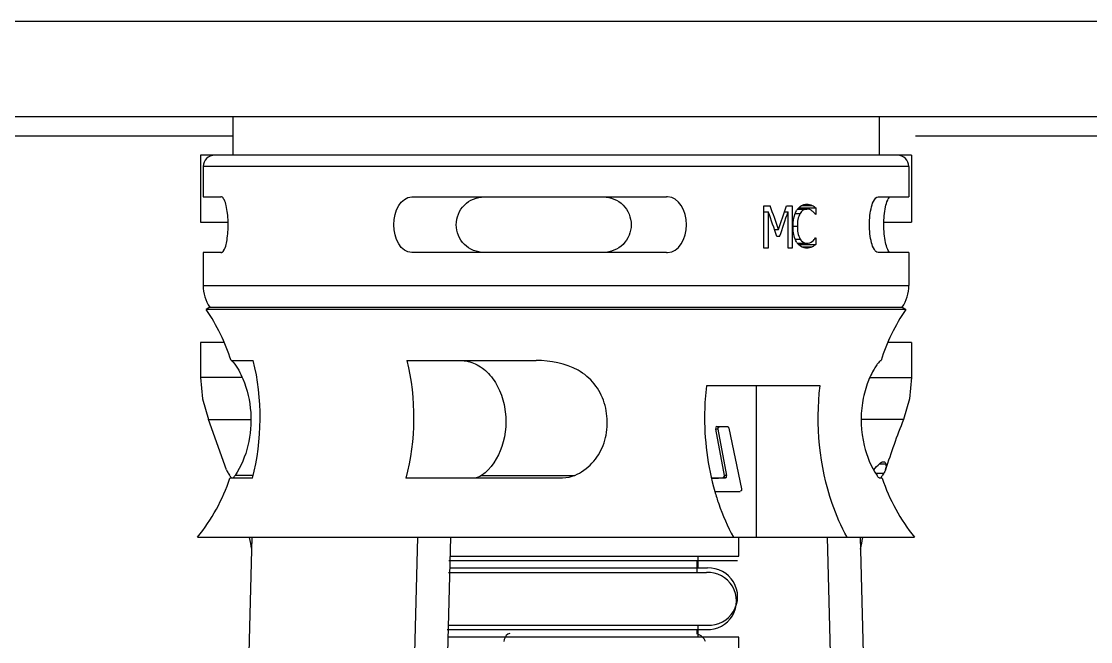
# Model space of a CAD drawing. Header units: millimetres. Extents: x 10297564 to 11610295, y -9287743 to -8409454.
# Drawn here: x 10538014 to 10538575, y -9102636 to -9102310 of the extents above; entities that cross this region are included whole.
import ezdxf

# ---------------------------------------------------------------- set-up
doc = ezdxf.new("R2010")
doc.units = ezdxf.units.MM
doc.header["$LTSCALE"] = 100
doc.layers.add('-0', color=7, linetype='Continuous')

# ---------------------------------------------------------------- blocks, each defined once
blk = doc.blocks.new('인버터 외형도')
at = {"layer": '-0', "linetype": 'Continuous'}
for p, q in [((127437.35, 34410.64), (115699.13, 34410.64)), ((127439.49, 34373.01), (115699.13, 34373.01)), ((126738.32, 34373.01), (126738.32, 34357.97)), ((126992.65, 34373.01), (126992.65, 34357.97)), ((126541.18, 34365.49), (126738.32, 34365.49)), ((127006.94, 34365.49), (127213.04, 34365.49)), ((126731.83, 34357.97), (126725.53, 34357.97)), ((126725.53, 34357.97), (126725.53, 34331.52)), ((126999.86, 34357.97), (126731.1, 34357.97)), ((127005.43, 34357.97), (126999.87, 34357.97)), ((127005.44, 34357.97), (127005.44, 34331.52)), ((127004.39, 34353.45), (126726.58, 34353.45)), ((126726.58, 34353.45), (126726.58, 34341.48)), ((127004.39, 34353.45), (127004.39, 34341.48)), ((126726.58, 34341.48), (126733.72, 34341.48)), ((126733.72, 34341.5), (126733.58, 34341.48)), ((126808.73, 34341.48), (126909.03, 34341.48)), ((126909.43, 34341.5), (126909.03, 34341.48)), ((126992.26, 34341.48), (127004.39, 34341.48)), ((126947.36, 34337.97), (126949.8, 34337.97)), ((126947.36, 34321.27), (126947.36, 34337.97)), ((126947.36, 34335.66), (126949.04, 34335.66)), ((126949.04, 34335.66), (126949.04, 34321.27)), ((126955.41, 34335.66), (126956.84, 34335.66)), ((126956.18, 34337.97), (126958.5, 34337.97)), ((126956.84, 34321.27), (126956.84, 34335.66)), ((126958.5, 34337.97), (126958.5, 34321.27)), ((126959.65, 34334.99), (126961.57, 34334.99)), ((126960.67, 34336.71), (126964.21, 34336.71)), ((126961.09, 34337.2), (126967.79, 34337.2)), ((126962.44, 34338.17), (126966.26, 34338.17)), ((126967.79, 34337.2), (126967.79, 34334.52)), ((126725.53, 34331.52), (126736.4, 34331.52)), ((126967.79, 34334.52), (126967.67, 34334.52)), ((126994.57, 34331.52), (127005.44, 34331.52)), ((126951.48, 34328.67), (126953.09, 34328.67)), ((126958.78, 34329.94), (126960.49, 34329.94)), ((126953.51, 34325.87), (126952.45, 34325.87)), ((126959.62, 34324.89), (126961.61, 34324.89)), ((126960.57, 34323.23), (126964.21, 34323.23)), ((126961, 34322.74), (126967.79, 34322.74)), ((126967.67, 34325.39), (126967.79, 34325.39)), ((126967.79, 34325.39), (126967.79, 34322.74)), ((126733.72, 34319.6), (126726.58, 34319.6)), ((126726.58, 34319.6), (126726.58, 34306.58)), ((126733.58, 34319.6), (126733.72, 34319.59)), ((126909.03, 34319.6), (126808.73, 34319.6)), ((126909.03, 34319.6), (126909.43, 34319.59)), ((126949.04, 34321.27), (126947.36, 34321.27)), ((126958.5, 34321.27), (126956.84, 34321.27)), ((126962.28, 34321.79), (126966.26, 34321.79)), ((127004.39, 34319.6), (126992.26, 34319.6)), ((127004.39, 34319.6), (127004.39, 34306.58)), ((126726.58, 34306.58), (127004.39, 34306.58)), ((126729.22, 34298.07), (126727.81, 34297.1)), ((127003.16, 34297.1), (126727.81, 34297.1)), ((126729.22, 34298.07), (127001.75, 34298.07)), ((127001.75, 34298.07), (127003.16, 34297.1)), ((126734.88, 34284.11), (126725.53, 34284.11)), ((126725.53, 34284.11), (126725.53, 34270.43)), ((127005.44, 34284.11), (126996.09, 34284.11)), ((127005.44, 34284.11), (127005.44, 34270.43)), ((126737.54, 34277.06), (126746.31, 34277.06)), ((126806.73, 34277.06), (126857.69, 34277.06)), ((126993.31, 34277.06), (126993.43, 34277.06)), ((126741.88, 34270.43), (126725.53, 34270.43)), ((126725.53, 34270.43), (126726.33, 34261.95)), ((126989.09, 34270.43), (127005.44, 34270.43)), ((127005.44, 34270.43), (127004.64, 34261.95)), ((126969.41, 34267.11), (126924.68, 34267.11)), ((126944.24, 34267.11), (126944.24, 34207.48)), ((126726.33, 34261.95), (126728.72, 34253.77)), ((127004.64, 34261.95), (127002.25, 34253.77)), ((126728.72, 34253.77), (126745.3, 34253.77)), ((126735.78, 34234.02), (126728.72, 34253.77)), ((126928.82, 34251.02), (126932.97, 34251.02)), ((126933.51, 34250.47), (126938.49, 34226.48)), ((127002.25, 34253.77), (126985.67, 34253.77)), ((126929.28, 34250.08), (126928.27, 34250.08)), ((126928.27, 34250.08), (126931.7, 34231.82)), ((126932.7, 34231.82), (126929.28, 34250.08)), ((126992.85, 34236.39), (126995.29, 34236.39)), ((126745.95, 34230.71), (126737.09, 34230.71)), ((126737.67, 34230.85), (126737.75, 34230.72)), ((126746.16, 34231.77), (126739.12, 34231.77)), ((126868.07, 34230.71), (126806.37, 34230.71)), ((126836.18, 34231.77), (126872.83, 34231.77)), ((126931.18, 34230.89), (126926.7, 34230.66)), ((126926.71, 34230.6), (126932.18, 34230.89)), ((126932.18, 34230.89), (126931.18, 34230.89)), ((126932.7, 34231.82), (126931.7, 34231.82)), ((126991.33, 34232.66), (126994.5, 34232.66)), ((126993.88, 34230.71), (126992.88, 34230.71)), ((126993.3, 34230.85), (126993.21, 34230.72)), ((126928.16, 34225.53), (126937.96, 34225.53)), ((126724.4, 34207.48), (127006.57, 34207.48)), ((126745.74, 34207.48), (126743.27, 34109.5)), ((126744.82, 34207.49), (126744.85, 34207.32)), ((126808.48, 34103.7), (126811.1, 34207.48)), ((126823.96, 34207.48), (126819.97, 34049.4)), ((126937.42, 34199.95), (126937.42, 34207.48)), ((126976.35, 34049.4), (126972.36, 34207.48)), ((126985.22, 34207.48), (126987.84, 34103.7)), ((126986.15, 34207.49), (126986.12, 34207.32)), ((126823.77, 34199.95), (126937.42, 34199.95)), ((126921.47, 34195.34), (126921.47, 34199.95)), ((126823.33, 34198.23), (126936.98, 34198.23)), ((126921.03, 34193.62), (126921.03, 34198.23)), ((126823.22, 34193.62), (126924.71, 34193.62)), ((126823.65, 34195.34), (126925.14, 34195.34)), ((126822.69, 34171.05), (126924.71, 34171.05)), ((126823.13, 34172.77), (126925.14, 34172.77)), ((126921.03, 34169.26), (126921.03, 34171.05)), ((126921.47, 34168.05), (126921.47, 34172.77)), ((126937.42, 34168.05), (126822.96, 34168.05)), ((126937.42, 34152.45), (126937.42, 34168.05))]:
    blk.add_line(p, q, dxfattribs=at)
for centre, radius, start, end in [((126731.1, 34353.45), 4.51, 90, 180), ((126999.87, 34353.45), 4.51, 0, 90), ((126733.71, 34340.92), 0.578, 81.006, 88.819), ((126965.85, 34332.71), 6.6, 142.1374, 146.9502), ((126965.39, 34326.87), 6.09, 213.7126, 217.2417), ((126733.71, 34320.17), 0.579, 271.0445, 279.0328), ((126741.63, 34306.58), 15.05, 180, 214.4319), ((126989.34, 34306.58), 15.05, 325.5681, 0), ((126665.78, 34254.58), 75.2, 17.3949, 34.4319), ((127065.19, 34254.58), 75.2, 145.5681, 162.6051), ((127282.2, 34142.6), 301.21, 158.3408, 162.3319), ((126991.02, 34235.34), 4.38, 342.3369, 356.3973), ((126665.78, 34254.58), 75.2, 321.2151, 341.4916), ((126682.49, 34195.71), 65.42, 32.4933, 33.6281), ((127048.47, 34195.71), 65.42, 146.3719, 147.5067), ((127065.19, 34254.58), 75.2, 198.5084, 218.7849), ((126397.41, 34140.4), 353.83, 10.1524, 10.9019), ((127333.56, 34140.4), 353.83, 169.0981, 169.8476), ((126925.25, 34182.34), 11.29, 267.254, 92.746), ((126925.68, 34184.06), 11.29, 267.254, 92.746), ((126919.98, 34164.96), 4.51, 17.8784, 76.2812)]:
    blk.add_arc(centre, radius, start, end, dxfattribs=at)
for centre, major_axis, ratio, start_param, end_param in [((126865.48, 34308.1), (-111.47, 313.43), 0.264399, 4.675106, 4.706283), ((126865.48, 34313), (-111.71, 308.38), 0.267681, -1.616846, -1.586758), ((126865.48, 34344.87), (111.22, 318.9), 0.260915, -1.530666, -1.501599), ((126865.48, 34340.43), (111.61, 310.46), 0.26632, 4.761126, 4.792529)]:
    blk.add_ellipse(centre, major_axis=major_axis, ratio=ratio, start_param=start_param, end_param=end_param, dxfattribs=at)
for points, knots in [([(126734.63, 34320.29), (126735.58, 34321.75), (126736.24, 34325.81), (126736.59, 34331.72), (126736.03, 34336.97), (126735.1, 34340.09), (126734.28, 34341.41), (126733.8, 34341.49)], [0, 0, 0, 0, 0.237449, 0.535172, 0.821181, 0.933498, 1, 1, 1, 1]), ([(126808.73, 34319.6), (126804.39, 34319.61), (126798.92, 34330.54), (126804.39, 34341.48), (126808.73, 34341.48)], [0, 0, 0, 0, 0.500001, 1, 1, 1, 1]), ([(126837.14, 34319.6), (126834.35, 34319.6), (126828.54, 34321.97), (126825.05, 34330.54), (126828.54, 34339.11), (126834.35, 34341.48), (126837.14, 34341.48)], [0, 0, 0, 0, 0.249888, 0.5, 0.750113, 1, 1, 1, 1]), ([(126884.16, 34341.48), (126886.94, 34341.48), (126892.75, 34339.11), (126896.24, 34330.54), (126892.75, 34321.98), (126886.94, 34319.61), (126884.16, 34319.61)], [0, 0, 0, 0, 0.249886, 0.499995, 0.750107, 1, 1, 1, 1]), ([(126909.43, 34319.59), (126913.84, 34319.61), (126919.86, 34330.54), (126913.84, 34341.47), (126909.43, 34341.5)], [0, 0, 0, 0, 0.499999, 1, 1, 1, 1]), ([(126992.26, 34319.6), (126991.65, 34319.6), (126990.39, 34321.05), (126989.24, 34324.71), (126988.57, 34330.54), (126989.24, 34336.38), (126990.39, 34340.04), (126991.65, 34341.48), (126992.26, 34341.48)], [0, 0, 0, 0, 0.077309, 0.200072, 0.500002, 0.799928, 0.922691, 1, 1, 1, 1]), ([(126997.17, 34319.59), (126996.62, 34319.68), (126995.75, 34321.27), (126995.11, 34323.66), (126994.64, 34327), (126994.44, 34331.65), (126994.81, 34336.31), (126995.75, 34339.82), (126996.62, 34341.4), (126997.17, 34341.49)], [0, 0, 0, 0, 0.072071, 0.194943, 0.343142, 0.500286, 0.80521, 0.928016, 1, 1, 1, 1]), ([(126958.78, 34329.94), (126958.78, 34331.62), (126959.03, 34333.89), (126960.03, 34335.86), (126960.32, 34336.3)], [0, 0, 0, 0, 0.761672, 1, 1, 1, 1]), ([(126964.21, 34336.71), (126963.43, 34336.71), (126962.35, 34336.12), (126961.73, 34335.25), (126961.57, 34334.99)], [0, 0, 0, 0, 0.718017, 1, 1, 1, 1]), ([(126960.33, 34323.5), (126960.03, 34323.94), (126959.03, 34325.95), (126958.78, 34328.24), (126958.78, 34329.94)], [0, 0, 0, 0, 0.237909, 1, 1, 1, 1]), ([(126964.19, 34321.3), (126963.86, 34321.3), (126962.46, 34321.44), (126961.19, 34322.34), (126960.55, 34323.19)], [0, 0, 0, 0, 0.234942, 1, 1, 1, 1]), ([(126961.61, 34324.89), (126961.76, 34324.64), (126962.38, 34323.79), (126963.45, 34323.23), (126964.21, 34323.23)], [0, 0, 0, 0, 0.28222, 1, 1, 1, 1]), ([(126733.8, 34319.59), (126733.88, 34319.61), (126734.06, 34319.67), (126734.2, 34319.78), (126734.27, 34319.85)], [0, 0, 0, 0, 0.462042, 1, 1, 1, 1]), ([(126734.27, 34319.85), (126734.33, 34319.91), (126734.46, 34320.05), (126734.57, 34320.21), (126734.63, 34320.29)], [0, 0, 0, 0, 0.469649, 1, 1, 1, 1]), ([(126737.66, 34277.06), (126737.7, 34277.06), (126738.04, 34276.89), (126738.25, 34276.6), (126738.45, 34276.36)], [0, 0, 0, 0, 0.112433, 1, 1, 1, 1]), ([(126738.45, 34276.36), (126740.07, 34274.43), (126743.32, 34268.04), (126746.99, 34252.83), (126743.85, 34238.87), (126739.12, 34231.77)], [0, 0, 0, 0, 0.16177, 0.451835, 1, 1, 1, 1]), ([(126827.89, 34277.06), (126829.88, 34277.06), (126834.05, 34276.08), (126839.33, 34272.04), (126843.28, 34266.05), (126846.31, 34256.28), (126845.62, 34243.43), (126839.97, 34234.45), (126836.18, 34231.77)], [0, 0, 0, 0, 0.10526, 0.21859, 0.343601, 0.478661, 0.754461, 1, 1, 1, 1]), ([(126872.83, 34231.77), (126875.35, 34232.93), (126880.04, 34236.19), (126884.54, 34243.5), (126886.12, 34251.96), (126884.96, 34260.5), (126880.97, 34268.16), (126872.16, 34275.55), (126863.32, 34277.06), (126857.69, 34277.06)], [0, 0, 0, 0, 0.123594, 0.24703, 0.373031, 0.499833, 0.624763, 0.748896, 1, 1, 1, 1]), ([(126993.31, 34277.06), (126993.18, 34277.06), (126992.84, 34276.72), (126992.26, 34276.09), (126991.39, 34274.85), (126989.76, 34272.16), (126987.63, 34267.34), (126985.11, 34257.49), (126985.66, 34244.71), (126989.47, 34235.34), (126991.85, 34231.77)], [0, 0, 0, 0, 0.007882, 0.026283, 0.056767, 0.100145, 0.223474, 0.382882, 0.731976, 1, 1, 1, 1]), ([(126924.68, 34267.11), (126924.27, 34263.59), (126923.34, 34249.63), (126925.1, 34235.47), (126928.01, 34225.43)], [0, 0, 0, 0, 0.25269, 1, 1, 1, 1]), ([(126980.08, 34207.48), (126977.75, 34211.71), (126969.59, 34230.44), (126967.62, 34251.67), (126969.41, 34267.11)], [0, 0, 0, 0, 0.237243, 1, 1, 1, 1]), ([(126928.82, 34251.02), (126928.66, 34251.02), (126928.28, 34250.88), (126928.3, 34250.44), (126928.41, 34250.32)], [0, 0, 0, 0, 0.495934, 1, 1, 1, 1]), ([(126929.28, 34250.08), (126929.24, 34250.28), (126929.24, 34250.55), (126929.44, 34250.94), (126929.63, 34250.84), (126929.68, 34250.78)], [0, 0, 0, 0, 0.570403, 0.776467, 1, 1, 1, 1]), ([(126932.97, 34251.02), (126933.09, 34251.02), (126933.36, 34250.98), (126933.41, 34250.67), (126933.37, 34250.54)], [0, 0, 0, 0, 0.462251, 1, 1, 1, 1]), ([(126990.57, 34234.02), (126991.27, 34234.9), (126992.37, 34236.13), (126993.9, 34237.18), (126994.48, 34237.18)], [0, 0, 0, 0, 0.661638, 1, 1, 1, 1]), ([(126738.09, 34230.71), (126738.16, 34230.74), (126738.58, 34231.01), (126738.88, 34231.42), (126739.12, 34231.77)], [0, 0, 0, 0, 0.153665, 1, 1, 1, 1]), ([(126931.7, 34231.82), (126931.73, 34231.62), (126931.74, 34231.36), (126931.55, 34230.97), (126931.36, 34231.07), (126931.3, 34231.13)], [0, 0, 0, 0, 0.56989, 0.777708, 1, 1, 1, 1]), ([(126932.18, 34230.89), (126932.34, 34230.89), (126932.7, 34231.04), (126932.68, 34231.47), (126932.57, 34231.59)], [0, 0, 0, 0, 0.495235, 1, 1, 1, 1]), ([(126992.88, 34230.71), (126992.81, 34230.74), (126992.39, 34231.01), (126992.09, 34231.42), (126991.85, 34231.77)], [0, 0, 0, 0, 0.153665, 1, 1, 1, 1]), ([(126928.01, 34225.43), (126928.47, 34223.82), (126930.43, 34217.66), (126933.03, 34211.68), (126935.35, 34207.48)], [0, 0, 0, 0, 0.257542, 1, 1, 1, 1]), ([(126938.49, 34226.48), (126938.54, 34226.28), (126938.54, 34226.01), (126938.34, 34225.6), (126938.15, 34225.71), (126938.1, 34225.77)], [0, 0, 0, 0, 0.570797, 0.77705, 1, 1, 1, 1]), ([(126847.3, 34169.47), (126847.04, 34169.47), (126845.66, 34169.02), (126845.11, 34167.44), (126844.92, 34166.35)], [0, 0, 0, 0, 0.19242, 1, 1, 1, 1])]:
    blk.add_open_spline(points, degree=3, knots=knots, dxfattribs=at)
for points in [[(126961.57, 34334.99), (126960.69, 34333.51), (126960.49, 34331.66), (126960.49, 34329.94)], [(126960.64, 34336.76), (126961.18, 34337.45), (126961.92, 34338.05), (126962.75, 34338.35)], [(126962.75, 34338.35), (126963.21, 34338.52), (126963.72, 34338.61), (126964.22, 34338.61)], [(126966.38, 34335.91), (126965.77, 34336.39), (126964.98, 34336.71), (126964.21, 34336.71)], [(126964.22, 34338.61), (126964.91, 34338.61), (126965.63, 34338.45), (126966.26, 34338.17)], [(126966.26, 34338.17), (126966.81, 34337.92), (126967.31, 34337.57), (126967.79, 34337.2)], [(126967.26, 34335.04), (126966.99, 34335.36), (126966.7, 34335.65), (126966.38, 34335.91)], [(126967.67, 34334.52), (126967.53, 34334.69), (126967.4, 34334.87), (126967.26, 34335.04)], [(126960.49, 34329.94), (126960.49, 34328.22), (126960.71, 34326.36), (126961.61, 34324.89)], [(126964.21, 34323.23), (126965.01, 34323.23), (126965.84, 34323.55), (126966.46, 34324.05)], [(126967.79, 34322.74), (126967.29, 34322.4), (126966.81, 34322.04), (126966.26, 34321.79)], [(126966.46, 34324.05), (126966.92, 34324.44), (126967.34, 34324.89), (126967.67, 34325.39)], [(126966.26, 34321.79), (126965.62, 34321.48), (126964.9, 34321.3), (126964.19, 34321.3)], [(126745.95, 34230.71), (126749.92, 34245.64), (126750.04, 34262.07), (126746.31, 34277.06)], [(126806.73, 34277.06), (126810.46, 34262.07), (126810.34, 34245.64), (126806.37, 34230.71)], [(126735.78, 34234.02), (126735.93, 34233.53), (126736.17, 34233.07), (126736.47, 34232.66)], [(126994.48, 34237.18), (126994.86, 34237.18), (126995.21, 34236.75), (126995.29, 34236.39)], [(126995.19, 34234.02), (126995.04, 34233.53), (126994.8, 34233.07), (126994.5, 34232.66)], [(126995.29, 34236.39), (126995.38, 34235.95), (126995.42, 34235.51), (126995.39, 34235.07)], [(126736.47, 34232.66), (126736.64, 34232.42), (126736.8, 34232.18), (126736.96, 34231.94)], [(126836.18, 34231.77), (126835.33, 34231.2), (126834.31, 34230.81), (126833.29, 34230.71)], [(126872.83, 34231.77), (126871.34, 34231.13), (126869.7, 34230.8), (126868.07, 34230.71)], [(126994.5, 34232.66), (126994.33, 34232.42), (126994.17, 34232.18), (126994, 34231.94)]]:
    blk.add_open_spline(points, degree=3, dxfattribs=at)

msp = doc.modelspace()

# ---------------------------------------------------------------- block references
at = {"xscale": 1.333333333333333, "yscale": 1.333333333333333, "zscale": 1.333333333333333}
msp.add_blockref('인버터 외형도', (10369140.57, -9148190.99), dxfattribs=at)

doc.saveas('drawing.dxf')
